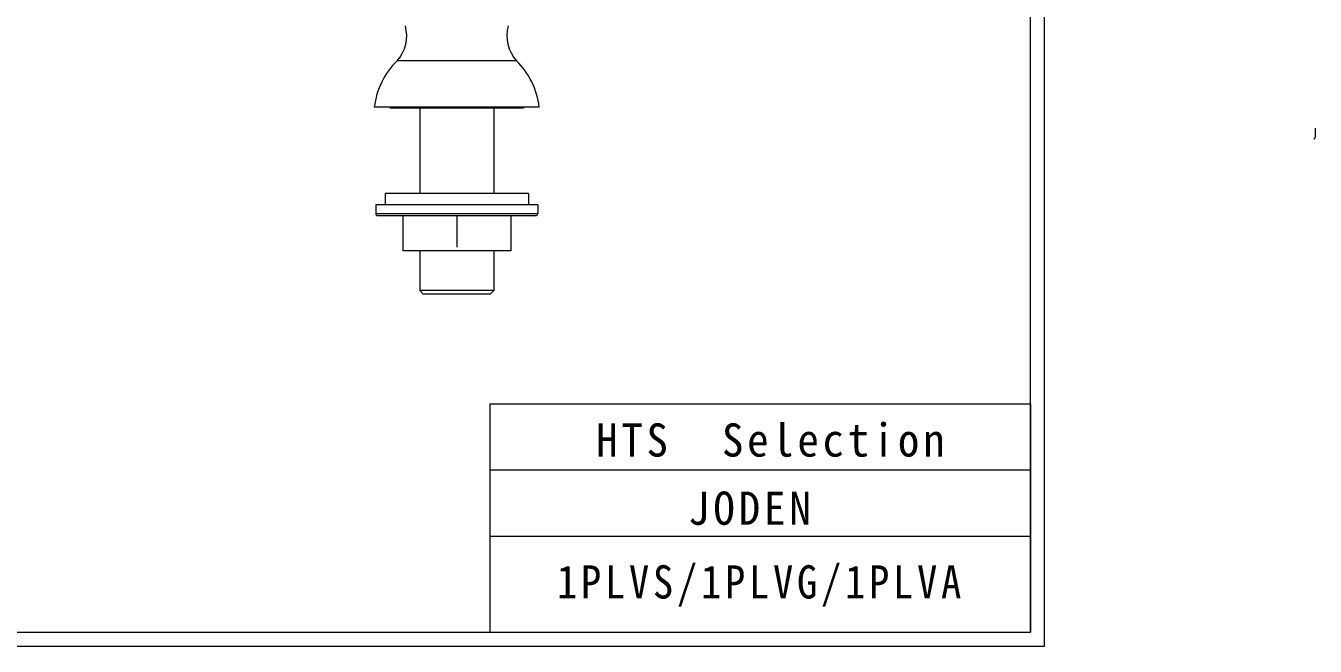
# Model space of a CAD drawing. Units: millimetres, scale not verified. Extents: x -354 to 426, y -525 to 245.
# Drawn here: x 84.3 to 425.7, y -245 to -80.6 of the extents above; entities that cross this region are included whole.
import ezdxf

# ---------------------------------------------------------------- set-up
doc = ezdxf.new("R2010")
doc.units = ezdxf.units.MM
doc.header["$LTSCALE"] = 2
doc.layers.add('0-0_0', color=7, linetype='Continuous', lineweight=18)
doc.styles.add('ＭＳ ゴシック', font='')
doc.styles.get('ＭＳ ゴシック').set_extended_font_data('MS Gothic')

msp = doc.modelspace()

# ---------------------------------------------------------------- linework, layer by layer
at = {"layer": '0-0_0'}
for p, q in [((354.049, -245.037), (354.049, 245.032)), ((350.305, -241.293), (350.305, 241.288)), ((214.208, -89.919), (182.674, -89.919)), ((220.274, -102.203), (176.608, -102.203)), ((180.822, -102.203), (180.822, -102.488)), ((216.06, -102.203), (216.06, -102.488)), ((216.06, -102.488), (180.822, -102.488)), ((188.631, -102.488), (188.631, -125.06)), ((208.25, -102.488), (208.25, -125.06)), ((425.692, -107.782), (425.692, -110.163)), ((425.692, -107.782), (425.692, -110.163)), ((217.441, -125.06), (179.441, -125.06)), ((179.441, -125.06), (179.441, -128.107)), ((217.441, -125.06), (217.441, -128.107)), ((219.869, -128.107), (177.012, -128.107)), ((177.012, -128.107), (177.012, -130.488)), ((219.869, -128.107), (219.869, -130.488)), ((219.869, -130.488), (177.012, -130.488)), ((219.393, -130.964), (177.488, -130.964)), ((184.155, -130.964), (184.155, -140.298)), ((198.441, -130.964), (198.441, -139.345)), ((212.726, -130.964), (212.726, -140.298)), ((212.726, -140.298), (184.155, -140.298)), ((188.631, -140.298), (188.631, -150.774)), ((208.25, -140.298), (208.25, -150.774)), ((208.25, -150.774), (188.631, -150.774)), ((189.584, -151.726), (188.631, -150.774)), ((207.298, -151.726), (189.584, -151.726)), ((207.298, -151.726), (208.25, -150.774)), ((207.16, -180.788), (207.16, -241.293)), ((207.16, -180.788), (350.305, -180.788)), ((350.305, -180.788), (350.305, -241.293)), ((207.16, -198.332), (350.305, -198.332)), ((207.16, -215.876), (350.305, -215.876)), ((-350.367, -241.293), (350.305, -241.293)), ((31.98, -241.293), (350.305, -241.293)), ((-354.111, -245.037), (354.049, -245.037))]:
    msp.add_line(p, q, dxfattribs=at)
for centre, radius, start, end in [((175.232, -83.308), 9.954, 318.38171, 15.49421), ((221.65, -83.308), 9.954, 164.50579, 221.61829), ((196.806, -104.537), 20.332, 134.03146, 173.4062), ((200.076, -104.537), 20.332, 6.5938, 45.96854), ((425.216, -110.163), 0.476, 270, 0), ((177.488, -130.488), 0.476, 180, 270.00001), ((219.393, -130.488), 0.476, 269.99999, 0)]:
    msp.add_arc(centre, radius, start, end, dxfattribs=at)

# ---------------------------------------------------------------- texts
at = {"layer": '0-0_0', "color": 3, "char_height": 8.798, "attachment_point": 7, "style": 'ＭＳ ゴシック'}
for s, insert in [('\\T1.17;\\W0.95;HTS\u3000Selection', (235.351, -194.95)), ('\\T1.18;\\W0.95;JODEN', (259.654, -213.003)), ('\\T1.18;\\W0.9;1PLVS/1PLVG/1PLVA', (224.936, -234.529))]:
    msp.add_mtext(s, dxfattribs=dict(at, insert=insert))

doc.saveas('drawing.dxf')
